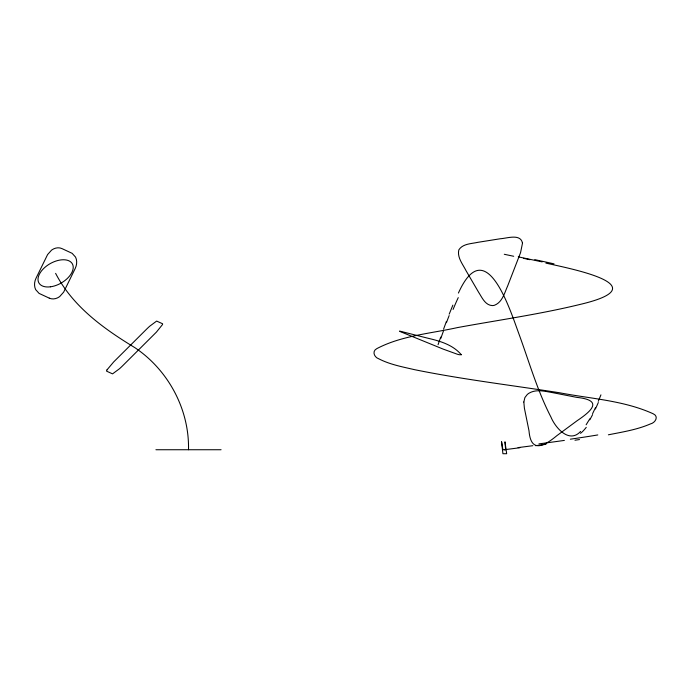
<?xml version="1.0" encoding="UTF-8"?>
<svg xmlns="http://www.w3.org/2000/svg" width="691" height="691" viewBox="0 0 691 691"><rect width="100%" height="100%" fill="white"/><g stroke="black" fill="none" stroke-linecap="round" stroke-linejoin="round"><path stroke-width="1.04" d="M438.059 344.688L440.728 337.078M443.562 329.166L446.403 321.436M449.193 314.163L452.864 305.146M600.937 394.863L598.268 401.316M595.435 407.716L592.593 413.641M458.418 293.053C485.436 233.083 509.276 307.469 518.57 332.95C528.961 361.125 537.123 390.32 550.96 417.088C555.391 427.815 569.194 443.881 580.578 431.469M589.803 418.858L586.132 424.766M608.382 434.812C622.539 431.996 637.05 429.724 650.378 423.946C655.249 422.892 659.205 416.405 653.159 413.771C623.826 400.426 590.667 398.742 559.347 392.73C511.046 385.181 462.426 379.402 414.496 369.659C402.395 366.843 389.888 364.546 378.754 358.793C374.211 357.342 371.732 351.158 376.837 348.618C401.626 335.601 430.545 333.554 457.537 327.577C498.306 320.088 539.446 314.319 579.758 304.506C658.929 285.919 573.4 269.265 545.881 263.116M574.972 440.227L579.49 439.554M545.976 444.313L535.603 445.686M519.805 447.751L504.283 449.737M155.924 449.737L221.077 449.737M504.283 254.279L513.698 256.275M530.049 259.712L523.502 258.33M49.286 298.141L39.085 293.399L35.673 289.624A13.284 11.039 -54.8 0 1 36.036 278.205L47.584 254.59L51.592 250.099A11.773 9.778 -54.8 0 1 61.94 248.587L72.14 253.338L75.552 257.104A13.284 11.039 -54.8 0 1 75.189 268.523L63.641 292.146L59.633 296.629A11.773 9.778 -54.8 0 1 49.286 298.149M55.617 273.368C72.805 306.588 103.633 328.666 134.771 347.59C168.241 370.022 189.403 409.322 188.505 449.737M440.832 338.374A101.387 7.687 -71.4 0 1 443.484 330.929M446.446 322.662A88.5 11.635 -72.4 0 1 449.133 315.597M453.097 309.43A95.306 19.08 -74.7 0 1 458.245 297.622M586.227 427.358A95.306 29.186 -82.9 0 1 580.526 433.335M592.61 414.591A88.5 22.19 -77.4 0 1 589.786 419.783M598.302 402.533A101.387 21.179 -75 0 1 595.417 408.977M532.83 445.695A173.769 4.777 -7.1 0 1 518.077 447.604M564.366 440.409A158.291 7.394 -6.8 0 1 538.911 443.89M597.784 434.941A163.707 12.222 -6.1 0 1 570.351 439.191M534.791 259.652A101.119 5.087 11.3 0 1 554.035 263.858M518.25 256.853A108.582 0.605 11.8 0 1 542.167 261.898M522.491 243.18L520.556 252.656L507.686 285.884C504.542 292.837 502.417 302.166 494.549 305.232A8.033 6.945 -40.7 0 1 492.355 305.586C485.177 305.284 482.016 297.484 478.638 292.293L466.002 270.622C462.806 264.238 457.01 257.467 458.824 249.892C462.737 243.681 471.262 243.793 477.706 242.351L500.319 238.749C507.142 238.352 520.617 233.359 522.491 243.18M523.83 402.015L524.391 408.156L529.012 430.873C530.843 453.598 544.301 446.066 556.791 435.727L577.192 420.664C592.515 410.359 602.975 400.149 576.76 397.368L552.325 392.592C544.793 391.287 536.302 388.998 529.22 393.084A8.767 5.519 -24.9 0 0 527.242 394.544L524.892 397.575L523.83 402.015M501.58 441.869L502.918 453.719L506.667 453.719L504.974 441.817L505.665 449.737L502.901 449.737L501.58 441.869M461.303 354.725L459.316 354.733A7.333 0.7 19.2 0 1 457.261 354.207L443.164 349.102L399.839 331.43A4.872 0.466 19.2 0 1 399.562 331.058L428.558 338.383C440.53 341.173 453.071 344.99 461.303 354.725M107.036 369.823L106.794 370.29A9.838 1.442 -44.9 0 0 106.725 371.231L112.555 373.866L119.517 368.718A15.392 2.263 -44.9 0 0 123.076 365.34L156.399 332.121L162.42 324.658A9.838 1.442 -44.9 0 0 162.489 323.716L156.65 321.073L149.697 326.23A15.392 2.263 -44.9 0 0 146.138 329.607L113.661 361.954L107.036 369.823M50.383 286.817A19.262 11.16 -29.8 0 0 72.788 264.783A19.262 11.16 -29.8 0 0 43.663 268.505A19.262 11.16 -29.8 0 0 50.383 286.817"/></g></svg>
